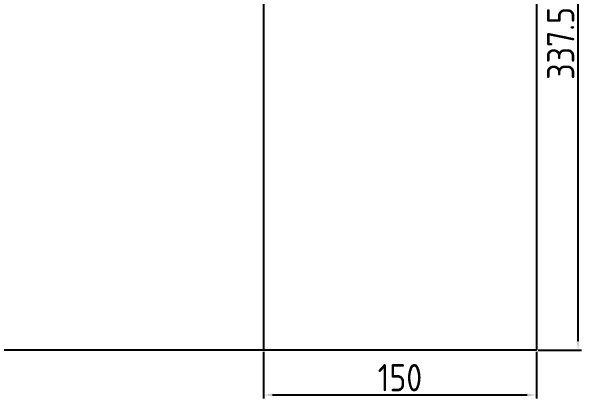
# Model space of a CAD drawing. Header units: millimetres. Extents: x 3299 to 14264, y 1863 to 5555.
# Drawn here: x 3939.9 to 4253.5, y 2474.8 to 2687.9 of the extents above; entities that cross this region are included whole.
import ezdxf

# ---------------------------------------------------------------- set-up
doc = ezdxf.new("R2010")
doc.units = ezdxf.units.MM
doc.layers.add('细实线', color=7, linetype='Continuous', lineweight=18)
doc.styles.add('工程字', font='gbenor.shx', dxfattribs={"bigfont": 'gbcbig.shx'})
doc.dimstyles.new('ISO-200', dxfattribs={"dimtxt": 15, "dimasz": 5, "dimexe": 2, "dimexo": 1, "dimgap": 2, "dimtad": 1, "dimdsep": 46, "dimtxsty": '工程字', "dimcen": 2.5, "dimclrd": 3, "dimclre": 3, "dimclrt": 6, "dimadec": 0, "dimazin": 0, "dimtfac": 1, "dimtmove": 0, "dimatfit": 3, "dimfxl": 1, "dimarcsym": 0})

# ---------------------------------------------------------------- blocks, each defined once
blk = doc.blocks.new('*D154')
at = {"layer": 'Defpoints', "color": 0, "transparency": 16777216}
for p in [(4228.59, 2839.02), (4228.59, 2501.52), (4251.47, 2501.52)]:
    blk.add_point(p, dxfattribs=at)
at = {"layer": '细实线', "color": 3, "lineweight": -2, "transparency": 16777216}
for p, q in [((4229.59, 2839.02), (4253.47, 2839.02)), ((4251.47, 2834.02), (4251.47, 2506.52)), ((4229.59, 2501.52), (4253.47, 2501.52))]:
    blk.add_line(p, q, dxfattribs=at)
at = {"layer": '细实线', "color": 3, "transparency": 16777216}
for points in [[(4250.64, 2834.02), (4252.31, 2834.02), (4251.47, 2839.02)], [(4250.64, 2506.52), (4252.31, 2506.52), (4251.47, 2501.52)]]:
    blk.add_solid(points, dxfattribs=at)
at = {"layer": '细实线', "color": 6, "lineweight": 5, "transparency": 16777216, "insert": (4241.97, 2670.27), "char_height": 15, "attachment_point": 5, "rotation": 90, "style": '工程字'}
blk.add_mtext('337.5', dxfattribs=at)
blk = doc.blocks.new('*D160')
at = {"layer": 'Defpoints', "color": 0, "transparency": 16777216}
for p in [(4078.59, 2501.52), (4228.59, 2501.52), (4228.59, 2476.85)]:
    blk.add_point(p, dxfattribs=at)
at = {"layer": '细实线', "color": 3, "lineweight": -2, "transparency": 16777216}
for p, q in [((4078.59, 2500.52), (4078.59, 2474.85)), ((4228.59, 2500.52), (4228.59, 2474.85)), ((4083.59, 2476.85), (4223.59, 2476.85))]:
    blk.add_line(p, q, dxfattribs=at)
at = {"layer": '细实线', "color": 3, "transparency": 16777216}
for points in [[(4083.59, 2477.68), (4083.59, 2476.01), (4078.59, 2476.85)], [(4223.59, 2477.68), (4223.59, 2476.01), (4228.59, 2476.85)]]:
    blk.add_solid(points, dxfattribs=at)
at = {"layer": '细实线', "color": 6, "lineweight": 5, "transparency": 16777216, "insert": (4153.59, 2486.35), "char_height": 15, "attachment_point": 5, "style": '工程字'}
blk.add_mtext('150', dxfattribs=at)

msp = doc.modelspace()

# ---------------------------------------------------------------- linework, layer by layer
at = {"color": 7, "linetype": 'Continuous'}
for p, q in [((4078.58801, 2839.02311), (4078.58801, 2501.52311)), ((4228.58801, 2839.02311), (4228.58801, 2501.52311)), ((4228.58801, 2501.52311), (3628.58801, 2501.52311))]:
    msp.add_line(p, q, dxfattribs=at)

# ---------------------------------------------------------------- dimensions: what is measured, and where the dimension line sits
at = {"layer": '细实线', "color": 3, "lineweight": 5}
dim = msp.add_linear_dim(base=(4251.47421, 2501.52311), p1=(4228.58801, 2839.02311), p2=(4228.58801, 2501.52311), angle=90, dimstyle='ISO-200', dxfattribs=at)
dim.commit()
dim.dimension.update_dxf_attribs({"geometry": '*D154', "text_midpoint": (4241.97421, 2670.27311)})
dim = msp.add_linear_dim(base=(4228.58801, 2476.84614), p1=(4078.58801, 2501.52311), p2=(4228.58801, 2501.52311), dimstyle='ISO-200', dxfattribs=at)
dim.commit()
dim.dimension.update_dxf_attribs({"geometry": '*D160', "text_midpoint": (4153.58801, 2486.34614)})

doc.saveas('drawing.dxf')
